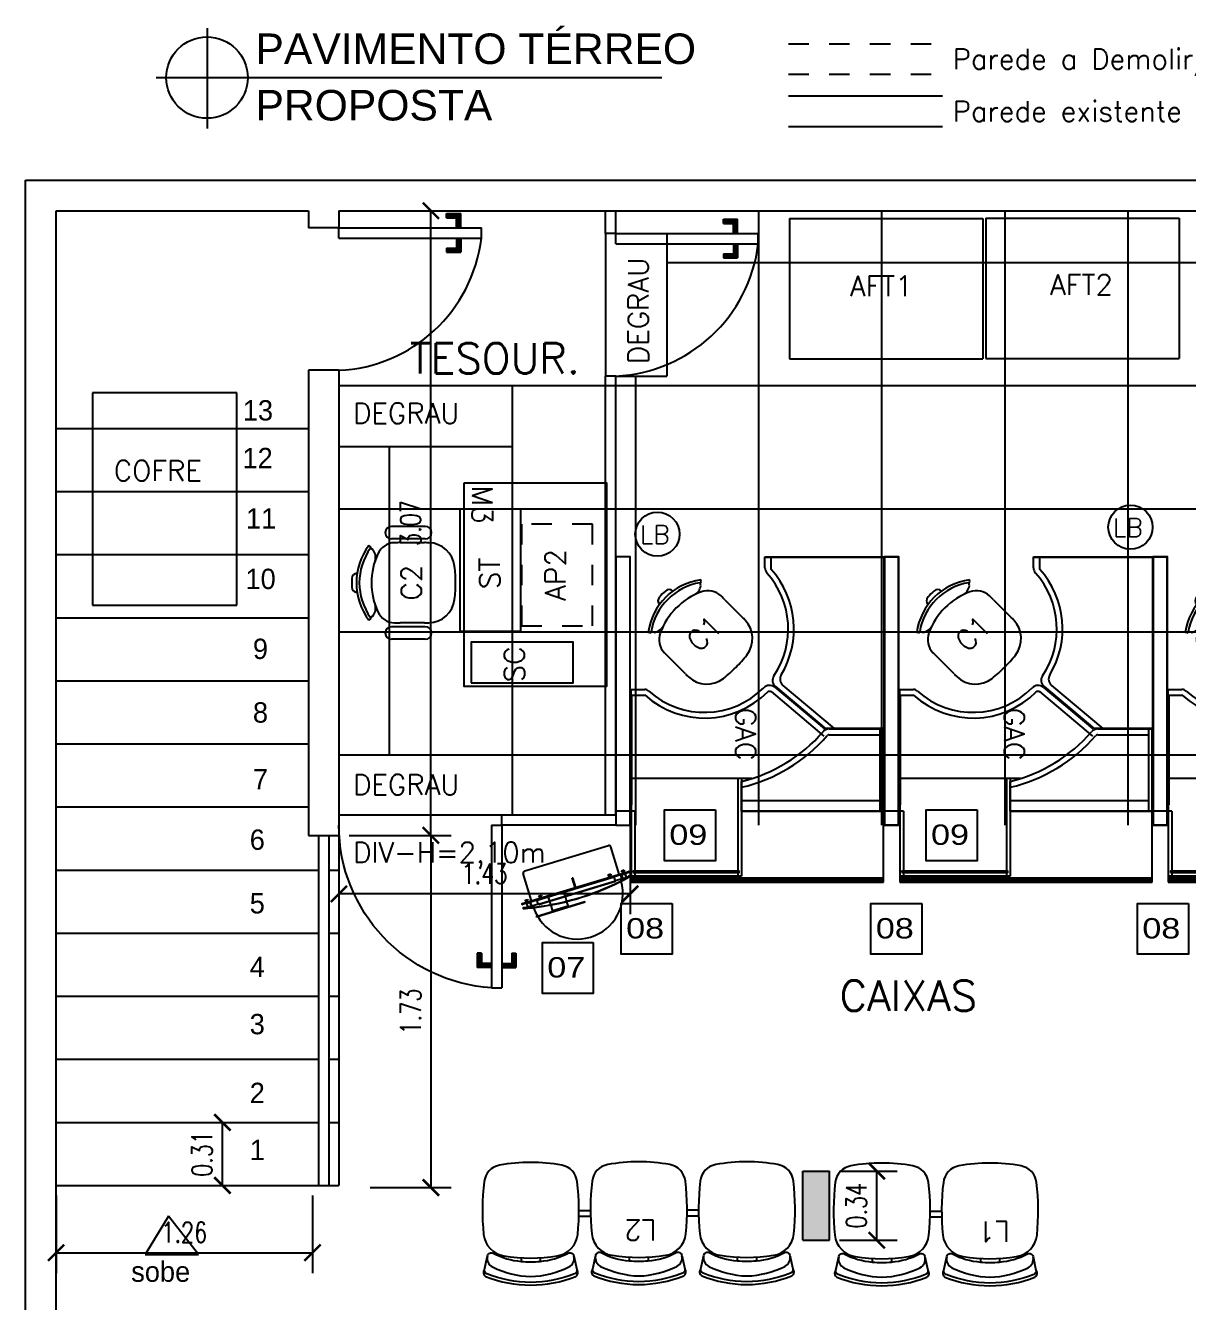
# Model space of a CAD drawing. Extents: x -36.1 to 57, y 1.4 to 46.9.
# Drawn here: x -12.51 to -6.8, y 9.11 to 15.39 of the extents above; entities that cross this region are included whole.
import ezdxf

# ---------------------------------------------------------------- set-up
doc = ezdxf.new("R2010")
doc.units = 0
doc.header["$LTSCALE"] = 0.02
doc.header["$PDMODE"] = 2
doc.linetypes.add('HIDDEN', pattern=[0.375, 0.25, -0.125])
doc.layers.get('0').update_dxf_attribs({"linetype": 'CONTINUOUS'})
doc.layers.get('DEFPOINTS').update_dxf_attribs({"linetype": 'CONTINUOUS'})
for name, color, linetype in [('ACESSORIOS', 6, 'CONTINUOUS'), ('BLOCOS', 1, 'CONTINUOUS'), ('CADEIRAS', 6, 'CONTINUOUS'), ('CODIGO', 6, 'CONTINUOUS'), ('COTAS', 6, 'CONTINUOUS'), ('DEMOLIR', 4, 'HIDDEN'), ('DIVISORIA', 5, 'CONTINUOUS'), ('ESQUADRIA', 1, 'CONTINUOUS'), ('ESQUADRIAS-F', 6, 'CONTINUOUS'), ('ESQUADRIAS-G', 1, 'CONTINUOUS'), ('MESA-SUP', 5, 'CONTINUOUS'), ('MESAS', 1, 'CONTINUOUS'), ('PAREDE-SOL', 251, 'CONTINUOUS'), ('PAREDES', 7, 'CONTINUOUS'), ('PISO', 6, 'CONTINUOUS'), ('PISOELEVADO', 6, 'CONTINUOUS'), ('SINAL', 1, 'CONTINUOUS'), ('TEXTO', 7, 'CONTINUOUS'), ('TEXTO-F', 6, 'CONTINUOUS')]:
    doc.layers.add(name, color=color, linetype=linetype)
doc.styles.add('COTAS', font='romans.shx', dxfattribs={"width": 0.75})
doc.styles.add('NUMERO', font='arial.ttf', dxfattribs={"width": 1.2, "height": 0.4})
doc.styles.add('PAVIM', font='swiss.ttf')
doc.styles.add('ROMANS', font='simplex.shx')
doc.dimstyles.new('COTAS', dxfattribs={"dimtxt": 0.1, "dimasz": 0.08, "dimexe": 0.1, "dimexo": 0.05, "dimgap": 0.05, "dimtad": 1, "dimzin": 0, "dimdsep": 46, "dimtxsty": 'COTAS', "dimblk1": 'ARCHTICK', "dimblk2": 'ARCHTICK', "dimsah": 1, "dimcen": 2.5, "dimclrt": 1, "dimadec": 0, "dimazin": 0, "dimtfac": 1, "dimtdec": 4, "dimtmove": 2, "dimatfit": 3, "dimldrblk": 'ARCHTICK', "dimfxl": 1, "dimtvp": 1, "dimtolj": 1, "dimtzin": 0, "dimarcsym": 0})

# ---------------------------------------------------------------- blocks, each defined once
blk = doc.blocks.new('_ARCHTICK')
at = {"color": 0, "linetype": 'ByBlock', "const_width": 0.15}
blk.add_lwpolyline([(-0.5, -0.5), (0.5, 0.5)], dxfattribs=at)
blk = doc.blocks.new('*D70')
at = {"color": 0, "linetype": 'ByBlock'}
for p, q in [((-10.9226, 30.4407), (-10.4208, 30.4407)), ((-10.5208, 30.4407), (-10.5208, 28.71)), ((-10.8183, 28.71), (-10.4208, 28.71))]:
    blk.add_line(p, q, dxfattribs=at)
at = {"layer": 'DEFPOINTS', "color": 0, "linetype": 'ByBlock'}
for p in [(-10.9726, 30.4407), (-10.8683, 28.71), (-10.5208, 28.71)]:
    blk.add_point(p, dxfattribs=at)
at = {"color": 0, "linetype": 'ByBlock', "xscale": 0.08, "yscale": 0.08, "zscale": 0.08}
for p, rotation in [((-10.5208, 30.4407), 90), ((-10.5208, 28.71), 270)]:
    blk.add_blockref('_ARCHTICK', p, dxfattribs=dict(at, rotation=rotation))
at = {"color": 1, "linetype": 'ByBlock', "insert": (-10.6208, 29.5753), "char_height": 0.1, "attachment_point": 5, "rotation": 90, "style": 'COTAS'}
blk.add_mtext('\\A1;1.73', dxfattribs=at)
blk = doc.blocks.new('*D69')
at = {"color": 0, "linetype": 'ByBlock'}
for p, q in [((-9.5419, 11.5569), (-9.5419, 11.0197)), ((-10.9726, 11.3573), (-10.9726, 11.0197)), ((-9.5419, 11.1197), (-10.9726, 11.1197))]:
    blk.add_line(p, q, dxfattribs=at)
at = {"layer": 'DEFPOINTS', "color": 0, "linetype": 'ByBlock'}
for p in [(-9.5419, 11.6069), (-10.9726, 11.4073), (-10.9726, 11.1197)]:
    blk.add_point(p, dxfattribs=at)
at = {"color": 0, "linetype": 'ByBlock', "xscale": 0.08, "yscale": 0.08, "zscale": 0.08, "rotation": 180}
blk.add_blockref('_ARCHTICK', (-10.9726, 11.1197), dxfattribs=at)
at = {"color": 0, "linetype": 'ByBlock', "xscale": 0.08, "yscale": 0.08, "zscale": 0.08}
blk.add_blockref('_ARCHTICK', (-9.5419, 11.1197), dxfattribs=at)
at = {"color": 1, "linetype": 'ByBlock', "insert": (-10.2573, 11.2197), "char_height": 0.1, "attachment_point": 5, "style": 'COTAS'}
blk.add_mtext('\\A1;1.43', dxfattribs=at)
blk = doc.blocks.new('*D72')
at = {"color": 0, "linetype": 'ByBlock'}
for p, q in [((-12.3626, 28.6703), (-12.3626, 28.2899)), ((-11.1026, 28.6703), (-11.1026, 28.2899)), ((-12.3626, 28.3899), (-11.1026, 28.3899))]:
    blk.add_line(p, q, dxfattribs=at)
at = {"layer": 'DEFPOINTS', "color": 0, "linetype": 'ByBlock'}
for p in [(-12.3626, 28.7203), (-11.1026, 28.7203), (-11.1026, 28.3899)]:
    blk.add_point(p, dxfattribs=at)
at = {"color": 0, "linetype": 'ByBlock', "xscale": 0.08, "yscale": 0.08, "zscale": 0.08, "rotation": 180}
blk.add_blockref('_ARCHTICK', (-12.3626, 28.3899), dxfattribs=at)
at = {"color": 0, "linetype": 'ByBlock', "xscale": 0.08, "yscale": 0.08, "zscale": 0.08}
blk.add_blockref('_ARCHTICK', (-11.1026, 28.3899), dxfattribs=at)
at = {"color": 1, "linetype": 'ByBlock', "insert": (-11.7326, 28.4899), "char_height": 0.1, "attachment_point": 5, "style": 'COTAS'}
blk.add_mtext('\\A1;1.26', dxfattribs=at)
blk = doc.blocks.new('*D71')
at = {"color": 0, "linetype": 'ByBlock'}
for p, q in [((-11.6589, 29.0303), (-11.4451, 29.0303)), ((-11.5451, 28.7203), (-11.5451, 29.0303)), ((-11.768, 28.7203), (-11.4451, 28.7203))]:
    blk.add_line(p, q, dxfattribs=at)
at = {"layer": 'DEFPOINTS', "color": 0, "linetype": 'ByBlock'}
for p in [(-11.7089, 29.0303), (-11.5451, 29.0303), (-11.818, 28.7203)]:
    blk.add_point(p, dxfattribs=at)
at = {"color": 0, "linetype": 'ByBlock', "xscale": 0.08, "yscale": 0.08, "zscale": 0.08}
for p, rotation in [((-11.5451, 29.0303), 90), ((-11.5451, 28.7203), 270)]:
    blk.add_blockref('_ARCHTICK', p, dxfattribs=dict(at, rotation=rotation))
at = {"color": 1, "linetype": 'ByBlock', "insert": (-11.6451, 28.8753), "char_height": 0.1, "attachment_point": 5, "rotation": 90, "style": 'COTAS'}
blk.add_mtext('\\A1;0.31', dxfattribs=at)
blk = doc.blocks.new('*D73')
at = {"color": 0, "linetype": 'ByBlock'}
for p, q in [((-8.5126, 28.7908), (-8.2296, 28.7908)), ((-8.3296, 28.4508), (-8.3296, 28.7908)), ((-8.5126, 28.4508), (-8.2296, 28.4508))]:
    blk.add_line(p, q, dxfattribs=at)
at = {"layer": 'DEFPOINTS', "color": 0, "linetype": 'ByBlock'}
for p in [(-8.5626, 28.7908), (-8.3296, 28.7908), (-8.5626, 28.4508)]:
    blk.add_point(p, dxfattribs=at)
at = {"color": 0, "linetype": 'ByBlock', "xscale": 0.08, "yscale": 0.08, "zscale": 0.08}
for p, rotation in [((-8.3296, 28.7908), 90), ((-8.3296, 28.4508), 270)]:
    blk.add_blockref('_ARCHTICK', p, dxfattribs=dict(at, rotation=rotation))
at = {"color": 1, "linetype": 'ByBlock', "insert": (-8.4296, 28.6208), "char_height": 0.1, "attachment_point": 5, "rotation": 90, "style": 'COTAS'}
blk.add_mtext('\\A1;0.34', dxfattribs=at)
blk = doc.blocks.new('A$C2DC308E3')
at = {"layer": 'CADEIRAS'}
for p, q in [((0.1848, 0.4548), (0.1848, 0.4727)), ((0.2788, 0.4548), (0.2788, 0.4727)), ((0.7159, 0.4548), (0.7159, 0.4727)), ((0.8099, 0.4548), (0.8099, 0.4727)), ((0.4682, 0.2529), (0.5265, 0.2529)), ((0.4682, 0.2529), (0.4779, 0.2529)), ((0.4692, 0.2247), (0.5256, 0.2247))]:
    blk.add_line(p, q, dxfattribs=at)
for points in [[(0.4584, 0.5138, 0.481357), (0.4531, 0.5465, 0.097119), (0.2318, 0.5891, 0.097119), (0.0105, 0.5465, 0.481357), (0.0052, 0.5138)], [(0.1848, 0.4727, 0.100785), (0.0473, 0.4327, -0.49505), (0.0202, 0.4453), (0.0055, 0.5121, -0.365963), (0.0168, 0.5335, -0.0944), (0.2318, 0.5761, -0.0944), (0.4468, 0.5335, -0.365963), (0.4581, 0.5121), (0.4434, 0.4453, -0.49505), (0.4163, 0.4327, 0.100785), (0.2788, 0.4727, 0.100785)], [(0.9895, 0.5138, 0.481357), (0.9842, 0.5465, 0.097119), (0.7629, 0.5891, 0.097119), (0.5417, 0.5465, 0.481357), (0.5363, 0.5138)], [(0.7159, 0.4727, 0.100785), (0.5784, 0.4327, -0.49505), (0.5513, 0.4453), (0.5366, 0.5121, -0.365963), (0.548, 0.5335, -0.0944), (0.7629, 0.5761, -0.0944), (0.9779, 0.5335, -0.365963), (0.9892, 0.5121), (0.9746, 0.4453, -0.49505), (0.9475, 0.4327, 0.100785), (0.8099, 0.4727, 0.100785)], [(0.444, 0.448, 0.344642), (0.419, 0.5003, 0.1068), (0.2318, 0.5474, 0.1068), (0.0446, 0.5003, 0.344642), (0.0196, 0.448)], [(0.9752, 0.448, 0.344642), (0.9501, 0.5003, 0.1068), (0.7629, 0.5474, 0.1068), (0.5758, 0.5003, 0.344642), (0.5507, 0.448)]]:
    blk.add_lwpolyline(points, format="xyb", dxfattribs=at)
for points in [[(0.1008, 0.4459, 0.340817), (0.0005, 0.3401, 0.05523), (0.0028, 0.0813, 0.328643), (0.0792, 0, 0.09095), (0.3844, 0, 0.328643), (0.4608, 0.0813, 0.05523), (0.4631, 0.3401, 0.340817), (0.3629, 0.4459, 0.077917)], [(0.6319, 0.4459, 0.340817), (0.5316, 0.3401, 0.05523), (0.5339, 0.0813, 0.328643), (0.6103, 0, 0.09095), (0.9156, 0, 0.328643), (0.9919, 0.0813, 0.05523), (0.9942, 0.3401, 0.340817), (0.894, 0.4459, 0.077917)]]:
    blk.add_lwpolyline(points, format="xyb", close=True, dxfattribs=at)
for centre in [(0.2318, -0.0397), (0.7629, -0.0397)]:
    blk.add_arc(centre, 0.5146, 84.75947, 95.24053, dxfattribs=at)
at = {"layer": 'CODIGO', "style": 'ROMANS'}
blk.add_text('L1', height=0.1, dxfattribs=at).set_placement((0.1328, 0.273))
blk = doc.blocks.new('*X16')
at = {"color": 0}
for p, q in [((1170.7261, 1261.4762), (1170.7313, 1261.4814)), ((1170.7261, 1261.4709), (1170.7321, 1261.4769)), ((1170.7261, 1261.4656), (1170.7321, 1261.4716)), ((1170.7261, 1261.4603), (1170.7321, 1261.4663)), ((1170.7261, 1261.455), (1170.7321, 1261.461)), ((1170.7261, 1261.4497), (1170.7321, 1261.4557)), ((1170.7261, 1261.4444), (1170.7321, 1261.4504)), ((1170.7261, 1261.4391), (1170.7321, 1261.4451)), ((1170.7261, 1261.4338), (1170.7321, 1261.4398)), ((1170.7261, 1261.4285), (1170.7321, 1261.4345)), ((1170.7261, 1261.4232), (1170.7321, 1261.4292)), ((1170.7261, 1261.4179), (1170.7321, 1261.4239)), ((1170.7261, 1261.4126), (1170.7321, 1261.4186)), ((1170.7261, 1261.4073), (1170.7321, 1261.4133)), ((1170.7261, 1261.402), (1170.7321, 1261.408)), ((1170.7261, 1261.3967), (1170.7321, 1261.4027)), ((1170.7261, 1261.3914), (1170.7321, 1261.3974)), ((1170.7261, 1261.3861), (1170.7321, 1261.3921)), ((1170.7261, 1261.3808), (1170.7321, 1261.3868)), ((1170.7261, 1261.3755), (1170.7321, 1261.3815)), ((1170.7261, 1261.3702), (1170.7321, 1261.3762)), ((1170.7261, 1261.3649), (1170.7321, 1261.3709)), ((1170.7261, 1261.3595), (1170.7321, 1261.3655)), ((1170.7261, 1261.3542), (1170.7321, 1261.3602)), ((1170.7261, 1261.3489), (1170.7321, 1261.3549)), ((1170.7261, 1261.3436), (1170.7321, 1261.3496)), ((1170.7261, 1261.3383), (1170.7321, 1261.3443)), ((1170.7261, 1261.333), (1170.7321, 1261.339)), ((1170.7261, 1261.3277), (1170.7321, 1261.3337)), ((1170.7261, 1261.3224), (1170.7321, 1261.3284)), ((1170.7261, 1261.3171), (1170.7321, 1261.3231)), ((1170.7261, 1261.3118), (1170.7321, 1261.3178)), ((1170.7261, 1261.3065), (1170.7321, 1261.3125)), ((1170.7261, 1261.3012), (1170.7321, 1261.3072)), ((1170.7261, 1261.2959), (1170.7321, 1261.3019)), ((1170.7261, 1261.2906), (1170.7321, 1261.2966)), ((1170.7261, 1261.2853), (1170.7321, 1261.2913)), ((1170.7261, 1261.28), (1170.7321, 1261.286)), ((1170.7261, 1261.2747), (1170.7321, 1261.2807)), ((1170.7261, 1261.2694), (1170.7321, 1261.2754)), ((1170.7261, 1261.2641), (1170.7321, 1261.2701)), ((1170.7261, 1261.2588), (1170.7321, 1261.2648)), ((1170.7261, 1261.2535), (1170.7321, 1261.2595)), ((1170.7261, 1261.2482), (1170.7321, 1261.2542)), ((1170.7261, 1261.2429), (1170.7321, 1261.2489)), ((1170.7261, 1261.2376), (1170.7321, 1261.2436)), ((1170.7261, 1261.2323), (1170.7321, 1261.2383)), ((1170.7261, 1261.227), (1170.7321, 1261.233)), ((1170.7261, 1261.2217), (1170.7321, 1261.2277)), ((1170.7261, 1261.2164), (1170.7321, 1261.2224)), ((1170.7261, 1261.2111), (1170.7321, 1261.2171)), ((1170.7261, 1261.2058), (1170.7321, 1261.2118)), ((1170.7261, 1261.2005), (1170.7321, 1261.2065)), ((1170.7261, 1261.1951), (1170.7321, 1261.2011)), ((1170.7261, 1261.1898), (1170.7321, 1261.1958)), ((1170.7261, 1261.1845), (1170.7321, 1261.1905)), ((1170.7261, 1261.1792), (1170.7321, 1261.1852)), ((1170.7261, 1261.1739), (1170.7321, 1261.1799)), ((1170.7261, 1261.1686), (1170.7321, 1261.1746)), ((1170.7261, 1261.1633), (1170.7321, 1261.1693)), ((1170.7261, 1261.158), (1170.7321, 1261.164)), ((1170.7261, 1261.1527), (1170.7321, 1261.1587)), ((1170.7261, 1261.1474), (1170.7321, 1261.1534)), ((1170.7261, 1261.1421), (1170.7321, 1261.1481)), ((1170.7261, 1261.1368), (1170.7321, 1261.1428)), ((1170.7261, 1261.1315), (1170.7321, 1261.1375)), ((1170.7261, 1261.1262), (1170.7321, 1261.1322)), ((1170.7261, 1261.1209), (1170.7321, 1261.1269)), ((1170.7261, 1261.1156), (1170.7321, 1261.1216)), ((1170.7261, 1261.1103), (1170.7321, 1261.1163)), ((1170.7261, 1261.105), (1170.7321, 1261.111)), ((1170.7261, 1261.0997), (1170.7321, 1261.1057)), ((1170.7261, 1261.0944), (1170.7321, 1261.1004)), ((1170.7261, 1261.0891), (1170.7321, 1261.0951)), ((1170.7261, 1261.0838), (1170.7321, 1261.0898)), ((1170.7261, 1261.0785), (1170.7321, 1261.0845)), ((1170.7261, 1261.0732), (1170.7321, 1261.0792)), ((1170.7261, 1261.0679), (1170.7321, 1261.0739)), ((1170.7261, 1261.0626), (1170.7321, 1261.0686)), ((1170.7261, 1261.0573), (1170.7321, 1261.0633)), ((1170.7261, 1261.052), (1170.7321, 1261.058)), ((1170.7261, 1261.0467), (1170.7321, 1261.0527)), ((1170.7261, 1261.0414), (1170.7321, 1261.0474)), ((1170.7261, 1261.036), (1170.7321, 1261.042)), ((1170.7261, 1261.0307), (1170.7321, 1261.0367)), ((1170.7261, 1261.0254), (1170.7321, 1261.0314)), ((1170.7261, 1261.0201), (1170.7321, 1261.0261)), ((1170.7261, 1261.0148), (1170.7321, 1261.0208)), ((1170.7261, 1261.0095), (1170.7321, 1261.0155)), ((1170.7261, 1261.0042), (1170.7321, 1261.0102)), ((1170.7261, 1260.9989), (1170.7321, 1261.0049)), ((1170.7261, 1260.9936), (1170.7321, 1260.9996)), ((1170.7261, 1260.9883), (1170.7321, 1260.9943)), ((1170.7261, 1260.983), (1170.7321, 1260.989)), ((1170.7261, 1260.9777), (1170.7321, 1260.9837)), ((1170.7281, 1260.9744), (1170.7321, 1260.9784))]:
    blk.add_line(p, q, dxfattribs=at)
blk = doc.blocks.new('C1')
at = {"layer": 'CADEIRAS'}
for p, q in [((-0.1571, -0.0915), (-0.1627, -0.084)), ((-0.141, -0.1051), (-0.1505, -0.0924)), ((0.1822, -0.1051), (0.1916, -0.0924)), ((0.1982, -0.0915), (0.2039, -0.084)), ((-0.1768, -0.3574), (-0.1768, -0.237)), ((0.218, -0.237), (0.218, -0.3574))]:
    blk.add_line(p, q, dxfattribs=at)
for centre, radius, start, end in [((0.0206, -0.3284), 0.329, 86.41668, 93.58332), ((0.0206, -0.3284), 0.3055, 53.1301, 126.8699), ((0.0206, -0.3284), 0.2914, 54.0396, 125.9604), ((0.0018, -0.0281), 0.0282, 93.58332, 176.62809), ((0.0394, -0.0281), 0.0282, 3.37191, 86.41668), ((-0.1533, -0.0887), 0.0047, 216.8699, 305.9604), ((-0.1047, -0.0545), 0.0623, 234.34051, 285.73963), ((0.0206, -0.435), 0.3384, 90, 114.93883), ((0.0206, -0.435), 0.3384, 65.06117, 90), ((0.1458, -0.0545), 0.0623, 254.26037, 305.65949), ((0.1944, -0.0887), 0.0047, 234.0396, 323.1301), ((-0.0825, -0.2134), 0.094, 114.93883, 178.30739), ((0.1236, -0.2134), 0.094, 1.69261, 65.06117), ((0.7162, -0.237), 0.893, 178.30739, 180), ((-0.675, -0.237), 0.893, 0, 1.69261), ((0.5282, -0.3574), 0.705, 180, 181.72928), ((-0.487, -0.3574), 0.705, 358.27072, 360), ((-0.045, -0.3747), 0.1316, 181.72928, 263.15503), ((0.0861, -0.3747), 0.1316, 276.84497, 358.27072), ((0.0206, 0.1713), 0.6815, 263.15503, 270), ((0.0206, 0.1713), 0.6815, 270, 276.84497)]:
    blk.add_arc(centre, radius, start, end, dxfattribs=at)
at = {"layer": 'CODIGO', "style": 'ROMANS'}
blk.add_text('C1', height=0.1, dxfattribs=at).set_placement((-0.0581, -0.3324))
blk = doc.blocks.new('GAC')
at = {"layer": 'CODIGO', "color": 2}
blk.add_line((1.2, 1.297), (1.2, 0.618), dxfattribs=at)
at = {"layer": 'MESA-SUP'}
for p, q in [((1.25, 1.39), (1.25, 1.32)), ((0, 1.32), (0.8467, 1.32)), ((0.0025, 1.3175), (0.8442, 1.3175)), ((0.0025, 1.3175), (0.8442, 1.3175)), ((1.25, 0.07), (1.25, 0))]:
    blk.add_line(p, q, dxfattribs=at)
blk.add_lwpolyline([(0, 1.32), (-0.0015, 1.32), (-0.0015, 1.39), (0, 1.39)], dxfattribs=at)
for points in [[(1.32, 1.32), (0, 1.32), (0, 1.39), (1.32, 1.39)], [(1.32, 0.07), (0, 0.07), (0, 0), (1.32, 0)]]:
    blk.add_lwpolyline(points, close=True, dxfattribs=at)
at = {"layer": 'MESAS'}
for p, q in [((0, 0.7325), (0, 1.32)), ((0.8467, 1.32), (0.8467, 1.0328)), ((0.0025, 0.7325), (0.0025, 1.3175)), ((0.8442, 1.3175), (0.8442, 1.0298)), ((0.8467, 1.315), (0.8467, 1.03)), ((0.8467, 1.0485), (0.8467, 1.315)), ((1.6, 1.315), (0.8467, 1.315)), ((0.8467, 1.315), (1.25, 1.315)), ((0.8467, 1.297), (1.25, 1.297)), ((0.8747, 1.0485), (0.8747, 1.297)), ((0.9, 1.315), (1.25, 1.315)), ((1.25, 1.302), (1.25, 1.315)), ((1.25, 1.315), (1.25, 0.618)), ((1.25, 0.618), (1.25, 1.302)), ((1.58, 1.315), (1.58, 0.075)), ((1.5852, 1.315), (1.5852, 0.075)), ((1.59, 1.315), (1.59, 0.075)), ((1.5941, 1.315), (1.5941, 0.075)), ((1.5973, 1.315), (1.5973, 0.075)), ((1.5993, 1.315), (1.5993, 0.075)), ((1.6, 0.075), (1.6, 1.315)), ((0.6326, 0.8212), (0.8442, 1.0734)), ((0.6383, 0.7844), (0.8467, 1.0328)), ((0.6417, 0.7807), (0.8467, 1.025)), ((0.0622, 0.7636), (0.0025, 0.7636)), ((0.0542, 0.7325), (0, 0.7325)), ((1.09, 0.6692), (1.09, 0.075)), ((1.09, 0.618), (1.09, 0.6)), ((1.09, 0.618), (1.09, 0.6)), ((1.09, 0.618), (1.57, 0.618)), ((1.09, 0.6), (1.546, 0.6)), ((1.25, 0.618), (1.1043, 0.618)), ((1.552, 0.6), (1.57, 0.6)), ((1.57, 0.618), (1.57, 0.6)), ((1.57, 0.6), (1.57, 0.075)), ((0.6527, 0.075), (0.6527, 0.1423)), ((1.2227, 0.075), (0.6527, 0.075)), ((0.6807, 0.0775), (1.2202, 0.0775)), ((1.09, 0.075), (1.6, 0.075)), ((1.25, 0.093), (1.25, 0.075)), ((1.25, 0.093), (1.546, 0.093)), ((1.25, 0.075), (1.57, 0.075)), ((1.552, 0.093), (1.57, 0.093))]:
    blk.add_line(p, q, dxfattribs=at)
blk.add_lwpolyline([(0.6807, 0.0775), (0.6807, 0.1423, -0.184744), (0.6812, 0.1437, 0.399041), (0.6639, 0.7465, -0.389622), (0.6632, 0.7627), (0.8812, 1.0225)], format="xyb", dxfattribs=at)
blk.add_lwpolyline([(1.552, 0.086), (1.552, 0.607), (1.546, 0.607), (1.546, 0.086)], close=True, dxfattribs=at)
for centre, radius, start, end in [((0.8867, 1.0485), 0.04, 180, 229.04057), ((0.355, 0.436), 0.7711, 13.65202, 49.04057), ((0.8867, 1.0485), 0.012, 180, 229.04057), ((0.355, 0.436), 0.7991, 13.1649, 49.04057), ((0.355, 0.436), 0.4394, 58.9935, 131.79281), ((0.355, 0.436), 0.4114, 55.96883, 131.79281), ((0.6019, 0.8469), 0.04, 238.9935, 320), ((0.6076, 0.8101), 0.04, 235.96883, 320), ((0.6724, 0.755), 0.04, 140, 225.14798), ((0.0542, 0.7725), 0.04, 270, 311.79281), ((0.355, 0.436), 0.41, 318.13186, 45.14798), ((0.6827, 0.1423), 0.03, 138.13186, 180)]:
    blk.add_arc(centre, radius, start, end, dxfattribs=at)
at = {"rotation": 135}
blk.add_blockref('C1', (0.198, 0.2143), dxfattribs=at)
at = {"layer": 'MESAS'}
blk.add_blockref('*X16', (-1169.1801, -1260.8814), dxfattribs=at)
at = {"layer": 'CODIGO', "style": 'ROMANS'}
blk.add_text('GAC', height=0.1, dxfattribs=at).set_placement((0.7435, 0.5887))
blk = doc.blocks.new('*D68')
at = {"color": 0, "linetype": 'ByBlock'}
for p, q in [((-10.9226, 33.5103), (-10.4208, 33.5103)), ((-10.5208, 30.4407), (-10.5208, 33.5103)), ((-10.9226, 30.4407), (-10.4208, 30.4407))]:
    blk.add_line(p, q, dxfattribs=at)
at = {"layer": 'DEFPOINTS', "color": 0, "linetype": 'ByBlock'}
for p in [(-10.9726, 33.5103), (-10.5208, 33.5103), (-10.9726, 30.4407)]:
    blk.add_point(p, dxfattribs=at)
at = {"color": 0, "linetype": 'ByBlock', "xscale": 0.08, "yscale": 0.08, "zscale": 0.08}
for p, rotation in [((-10.5208, 33.5103), 90), ((-10.5208, 30.4407), 270)]:
    blk.add_blockref('_ARCHTICK', p, dxfattribs=dict(at, rotation=rotation))
at = {"color": 1, "linetype": 'ByBlock', "insert": (-10.6208, 31.9755), "char_height": 0.1, "attachment_point": 5, "rotation": 90, "style": 'COTAS'}
blk.add_mtext('\\A1;3.07', dxfattribs=at)
blk = doc.blocks.new('LB')
at = {"layer": 'ACESSORIOS'}
blk.add_circle((0, 0), 0.1086, dxfattribs=at)
at = {"layer": 'CODIGO', "style": 'ROMANS'}
blk.add_text('LB', height=0.09, dxfattribs=at).set_placement((-0.0855, -0.047))
blk = doc.blocks.new('AFT1')
at = {"layer": 'MESAS'}
for p, q in [((0, 0), (0.95, 0)), ((0, 0), (0, -0.69)), ((0.95, 0), (0.95, -0.69)), ((0, -0.69), (0.95, -0.69))]:
    blk.add_line(p, q, dxfattribs=at)
at = {"layer": 'CODIGO', "style": 'ROMANS'}
blk.add_text('AFT1', height=0.1, dxfattribs=at).set_placement((0.2969, -0.3813))
blk = doc.blocks.new('AFT2')
at = {"layer": 'MESAS'}
for p, q in [((0, 0), (0.95, 0)), ((0, 0), (0, -0.69)), ((0.95, 0), (0.95, -0.69)), ((0, -0.69), (0.95, -0.69))]:
    blk.add_line(p, q, dxfattribs=at)
at = {"layer": 'CODIGO', "style": 'ROMANS'}
blk.add_text('AFT2', height=0.1, dxfattribs=at).set_placement((0.3152, -0.3775))
blk = doc.blocks.new('A$C33302E0F')
at = {"layer": 'CADEIRAS'}
for p, q in [((0.1848, 0.4548), (0.1848, 0.4727)), ((0.2788, 0.4548), (0.2788, 0.4727)), ((0.7159, 0.4548), (0.7159, 0.4727)), ((0.8099, 0.4548), (0.8099, 0.4727)), ((1.247, 0.4578), (1.247, 0.4757)), ((1.341, 0.4578), (1.341, 0.4757)), ((0.4682, 0.2529), (0.5265, 0.2529)), ((0.4682, 0.2529), (0.4779, 0.2529)), ((0.9994, 0.2559), (1.0576, 0.2559)), ((0.4692, 0.2247), (0.5256, 0.2247)), ((1.0003, 0.2277), (1.0567, 0.2277))]:
    blk.add_line(p, q, dxfattribs=at)
for points in [[(0.4584, 0.5138, 0.481357), (0.4531, 0.5465, 0.097119), (0.2318, 0.5891, 0.097119), (0.0105, 0.5465, 0.481357), (0.0052, 0.5138)], [(0.1848, 0.4727, 0.100785), (0.0473, 0.4327, -0.49505), (0.0202, 0.4453), (0.0055, 0.5121, -0.365963), (0.0168, 0.5335, -0.0944), (0.2318, 0.5761, -0.0944), (0.4468, 0.5335, -0.365963), (0.4581, 0.5121), (0.4434, 0.4453, -0.49505), (0.4163, 0.4327, 0.100785), (0.2788, 0.4727, 0.100785)], [(0.9895, 0.5138, 0.481357), (0.9842, 0.5465, 0.097119), (0.7629, 0.5891, 0.097119), (0.5417, 0.5465, 0.481357), (0.5363, 0.5138)], [(0.7159, 0.4727, 0.100785), (0.5784, 0.4327, -0.49505), (0.5513, 0.4453), (0.5366, 0.5121, -0.365963), (0.548, 0.5335, -0.0944), (0.7629, 0.5761, -0.0944), (0.9779, 0.5335, -0.365963), (0.9892, 0.5121), (0.9746, 0.4453, -0.49505), (0.9475, 0.4327, 0.100785), (0.8099, 0.4727, 0.100785)], [(1.5206, 0.5168, 0.481357), (1.5153, 0.5495, 0.097119), (1.294, 0.5921, 0.097119), (1.0728, 0.5495, 0.481357), (1.0675, 0.5168)], [(1.247, 0.4757, 0.100785), (1.1095, 0.4357, -0.49505), (1.0824, 0.4483), (1.0677, 0.5151, -0.365963), (1.0791, 0.5365, -0.0944), (1.294, 0.5791, -0.0944), (1.509, 0.5365, -0.365963), (1.5203, 0.5151), (1.5057, 0.4483, -0.49505), (1.4786, 0.4357, 0.100785), (1.341, 0.4757, 0.100785)], [(0.444, 0.448, 0.344642), (0.419, 0.5003, 0.1068), (0.2318, 0.5474, 0.1068), (0.0446, 0.5003, 0.344642), (0.0196, 0.448)], [(0.9752, 0.448, 0.344642), (0.9501, 0.5003, 0.1068), (0.7629, 0.5474, 0.1068), (0.5758, 0.5003, 0.344642), (0.5507, 0.448)], [(1.5063, 0.451, 0.344642), (1.4812, 0.5032, 0.1068), (1.294, 0.5504, 0.1068), (1.1069, 0.5032, 0.344642), (1.0818, 0.451)]]:
    blk.add_lwpolyline(points, format="xyb", dxfattribs=at)
for points in [[(0.1008, 0.4459, 0.340817), (0.0005, 0.3401, 0.05523), (0.0028, 0.0813, 0.328643), (0.0792, 0, 0.09095), (0.3844, 0, 0.328643), (0.4608, 0.0813, 0.05523), (0.4631, 0.3401, 0.340817), (0.3628, 0.4459, 0.077917)], [(0.6319, 0.4459, 0.340817), (0.5316, 0.3401, 0.05523), (0.5339, 0.0813, 0.328643), (0.6103, 0, 0.09095), (0.9156, 0, 0.328643), (0.9919, 0.0813, 0.05523), (0.9942, 0.3401, 0.340817), (0.894, 0.4459, 0.077917)], [(1.163, 0.4489, 0.340817), (1.0627, 0.343, 0.05523), (1.065, 0.0843, 0.328643), (1.1414, 0.003, 0.09095), (1.4467, 0.003, 0.328643), (1.523, 0.0843, 0.05523), (1.5254, 0.343, 0.340817), (1.4251, 0.4489, 0.077917)]]:
    blk.add_lwpolyline(points, format="xyb", close=True, dxfattribs=at)
for centre in [(0.2318, -0.0397), (0.7629, -0.0397), (1.294, -0.0367)]:
    blk.add_arc(centre, 0.5146, 84.75947, 95.24053, dxfattribs=at)
at = {"layer": 'CODIGO', "style": 'ROMANS'}
blk.add_text('L2', height=0.1, dxfattribs=at).set_placement((0.6757, 0.2737))
blk = doc.blocks.new('A$C1F7A7F6D')
at = {"layer": 'SINAL'}
for p, q in [((0.0507, 0.2549), (0.0507, 0.3949)), ((0.0607, 0.4049), (0.4907, 0.4049)), ((0.5007, 0.2549), (0.5007, 0.3949)), ((0.0032, 0.2549), (0.5484, 0.2549)), ((0.0032, 0.2519), (0.0032, 0.2534)), ((0.0032, 0.2534), (0.5482, 0.2534)), ((0.0411, 0.2519), (0.0032, 0.2519)), ((0.0207, 0.2669), (0.0357, 0.2669)), ((0.0207, 0.2669), (0.0207, 0.2629)), ((0.0207, 0.2629), (0.0357, 0.2629)), ((0.0207, 0.2589), (0.0207, 0.2549)), ((0.0207, 0.2589), (0.0357, 0.2589)), ((0.0207, 0.2549), (0.0357, 0.2549)), ((0.0232, 0.2504), (0.0232, 0.2519)), ((0.0257, 0.251), (0.025, 0.2519)), ((0.0257, 0.2629), (0.0257, 0.2589)), ((0.0257, 0.2519), (0.0257, 0.2504)), ((0.0307, 0.2629), (0.0307, 0.2589)), ((0.0307, 0.2519), (0.0307, 0.2504)), ((0.0307, 0.251), (0.0315, 0.2519)), ((0.0357, 0.2669), (0.0357, 0.2629)), ((0.0357, 0.2589), (0.0357, 0.2549)), ((0.0507, 0.2493), (0.0507, 0.2534)), ((0.0777, 0.2263), (0.0777, 0.2523)), ((0.0957, 0.2523), (0.0777, 0.2523)), ((0.0907, 0.2669), (0.1057, 0.2669)), ((0.0907, 0.2669), (0.0907, 0.2629)), ((0.0907, 0.2629), (0.1057, 0.2629)), ((0.0907, 0.2589), (0.0907, 0.2549)), ((0.0907, 0.2589), (0.1057, 0.2589)), ((0.0907, 0.2549), (0.1057, 0.2549)), ((0.0957, 0.2525), (0.0949, 0.2534)), ((0.0957, 0.2629), (0.0957, 0.2589)), ((0.0957, 0.2534), (0.0957, 0.2504)), ((0.1007, 0.2629), (0.1007, 0.2589)), ((0.1007, 0.2534), (0.1007, 0.2504)), ((0.1007, 0.2525), (0.1015, 0.2534)), ((0.4506, 0.2523), (0.1007, 0.2523)), ((0.1057, 0.2669), (0.1057, 0.2629)), ((0.1057, 0.2589), (0.1057, 0.2549)), ((0.2742, 0.3049), (0.2772, 0.3049)), ((0.2742, 0.2549), (0.2742, 0.3049)), ((0.2772, 0.2549), (0.2772, 0.3049)), ((0.4456, 0.2669), (0.4456, 0.2629)), ((0.4606, 0.2669), (0.4456, 0.2669)), ((0.4606, 0.2629), (0.4456, 0.2629)), ((0.4456, 0.2589), (0.4456, 0.2549)), ((0.4606, 0.2589), (0.4456, 0.2589)), ((0.4606, 0.2549), (0.4456, 0.2549)), ((0.4506, 0.2525), (0.4499, 0.2534)), ((0.4506, 0.2629), (0.4506, 0.2589)), ((0.4506, 0.2534), (0.4506, 0.2504)), ((0.4556, 0.2629), (0.4556, 0.2589)), ((0.4556, 0.2525), (0.4564, 0.2534)), ((0.4556, 0.2534), (0.4556, 0.2504)), ((0.4737, 0.2523), (0.4556, 0.2523)), ((0.4606, 0.2669), (0.4606, 0.2629)), ((0.4606, 0.2589), (0.4606, 0.2549)), ((0.4737, 0.2263), (0.4737, 0.2523)), ((0.5007, 0.2493), (0.5007, 0.2534)), ((0.5102, 0.2519), (0.5482, 0.2519)), ((0.5306, 0.2669), (0.5156, 0.2669)), ((0.5156, 0.2669), (0.5156, 0.2629)), ((0.5306, 0.2629), (0.5156, 0.2629)), ((0.5156, 0.2589), (0.5156, 0.2549)), ((0.5306, 0.2589), (0.5156, 0.2589)), ((0.5306, 0.2549), (0.5156, 0.2549)), ((0.5206, 0.251), (0.5198, 0.2519)), ((0.5206, 0.2629), (0.5206, 0.2589)), ((0.5206, 0.2519), (0.5206, 0.2504)), ((0.5256, 0.2629), (0.5256, 0.2589)), ((0.5256, 0.251), (0.5264, 0.2519)), ((0.5256, 0.2519), (0.5256, 0.2504)), ((0.5282, 0.2504), (0.5282, 0.2519)), ((0.5306, 0.2669), (0.5306, 0.2629)), ((0.5306, 0.2589), (0.5306, 0.2549)), ((0.5482, 0.2519), (0.5482, 0.2534)), ((0.002, 0.2329), (0.0017, 0.2315)), ((0.0232, 0.2504), (0.0029, 0.2504)), ((0.0219, 0.2302), (0.0216, 0.2288)), ((0.0223, 0.2483), (0.0223, 0.2303)), ((0.0413, 0.2493), (0.0233, 0.2493)), ((0.0413, 0.2483), (0.0233, 0.2483)), ((0.0233, 0.2483), (0.0233, 0.2303)), ((0.0413, 0.2303), (0.0233, 0.2303)), ((0.0413, 0.2293), (0.0233, 0.2293)), ((0.0257, 0.2504), (0.0307, 0.2504)), ((0.0426, 0.2493), (0.0413, 0.2493)), ((0.0413, 0.2483), (0.0413, 0.2303)), ((0.0426, 0.2293), (0.0413, 0.2293)), ((0.0423, 0.2483), (0.0423, 0.2303)), ((0.0441, 0.2504), (0.0426, 0.2504)), ((0.0426, 0.2247), (0.0426, 0.2504)), ((0.0426, 0.2293), (0.0426, 0.2504)), ((0.0441, 0.2293), (0.0426, 0.2293)), ((0.0441, 0.2244), (0.0441, 0.2504)), ((0.0777, 0.2493), (0.0441, 0.2493)), ((0.0777, 0.2293), (0.0441, 0.2293)), ((0.0507, 0.225), (0.0507, 0.2293)), ((0.0777, 0.2493), (0.4737, 0.2493)), ((0.0777, 0.2293), (0.4737, 0.2293)), ((0.4737, 0.2263), (0.0777, 0.2263)), ((0.0957, 0.2504), (0.1007, 0.2504)), ((0.1357, 0.1992), (0.1357, 0.2263)), ((0.1357, 0.1749), (0.1357, 0.1992)), ((0.2157, 0.1992), (0.2157, 0.2263)), ((0.2157, 0.1749), (0.2157, 0.1992)), ((0.4556, 0.2504), (0.4506, 0.2504)), ((0.5072, 0.2493), (0.4737, 0.2493)), ((0.5072, 0.2293), (0.4737, 0.2293)), ((0.5007, 0.225), (0.5007, 0.2293)), ((0.5072, 0.2504), (0.5087, 0.2504)), ((0.5072, 0.2244), (0.5072, 0.2504)), ((0.5087, 0.2247), (0.5087, 0.2504)), ((0.5087, 0.2293), (0.5087, 0.2504)), ((0.5101, 0.2493), (0.5087, 0.2493)), ((0.5101, 0.2293), (0.5087, 0.2293)), ((0.5091, 0.2483), (0.5091, 0.2303)), ((0.5101, 0.2493), (0.5281, 0.2493)), ((0.5101, 0.2483), (0.5281, 0.2483)), ((0.5101, 0.2483), (0.5101, 0.2303)), ((0.5101, 0.2303), (0.5281, 0.2303)), ((0.5101, 0.2293), (0.5281, 0.2293)), ((0.5256, 0.2504), (0.5206, 0.2504)), ((0.5281, 0.2483), (0.5281, 0.2303)), ((0.5282, 0.2504), (0.5484, 0.2504)), ((0.5291, 0.2483), (0.5291, 0.2303)), ((0.5294, 0.2302), (0.5298, 0.2288)), ((0.5493, 0.2329), (0.5496, 0.2315)), ((0.0507, 0.1749), (0.3007, 0.1749)), ((0.0507, 0.1734), (0.0507, 0.1749)), ((0.0507, 0.1734), (0.3007, 0.1734)), ((0.2157, 0.1769), (0.1357, 0.1769)), ((0.3007, 0.1734), (0.3007, 0.1749))]:
    blk.add_line(p, q, dxfattribs=at)
at = {"layer": 'SINAL', "linetype": 'Continuous'}
for p, q in [((0.1357, 0.2263), (0.1357, 0.2493)), ((0.2157, 0.2263), (0.2157, 0.2493))]:
    blk.add_line(p, q, dxfattribs=at)
at = {"layer": 'SINAL'}
for centre, radius, start, end in [((0.0607, 0.3949), 0.01, 90, 180), ((0.4907, 0.3949), 0.01, 360, 90), ((0.0029, 0.2527), 0.00225, 90, 270), ((0.0411, 0.2504), 0.003, 0, 90), ((0.0411, 0.2504), 0.0015, 0, 90), ((0.5102, 0.2504), 0.003, 90, 180), ((0.5102, 0.2504), 0.0015, 90, 180), ((0.5484, 0.2527), 0.00225, 270, 90), ((0.0022, 0.2321), 0.00228, 87.22519, 247.84309), ((0.2753, 1.4722), 1.2722, 257.5301, 261.56597), ((0.2753, 1.4722), 1.2707, 257.5301, 261.55595), ((0.2761, 1.4722), 1.2692, 257.53008, 259.39915), ((0.2761, 1.4722), 1.2677, 257.53008, 258.434), ((0.0233, 0.2483), 0.001, 90, 180), ((0.0233, 0.2303), 0.001, 180, 270), ((0.0413, 0.2483), 0.001, 0, 90), ((0.0413, 0.2303), 0.001, 270, 360), ((0.0426, 0.2244), 0.0015, 259.46803, 0), ((0.2757, 0.225), 0.225, 180, 180.89106), ((0.2757, 0.225), 0.225, 181.28053, 358.75674), ((0.2753, 1.4722), 1.2707, 261.55595, 282.4699), ((0.2753, 1.4722), 1.2722, 261.56597, 282.4699), ((0.2757, 0.225), 0.225, 359.1462, 360), ((0.5087, 0.2244), 0.0015, 180, 245.32932), ((0.2753, 1.4722), 1.2692, 280.60085, 282.46992), ((0.5101, 0.2483), 0.001, 90, 180), ((0.5101, 0.2303), 0.001, 180, 270), ((0.5281, 0.2483), 0.001, 0, 90), ((0.5281, 0.2303), 0.001, 270, 0), ((0.2753, 1.4722), 1.2677, 281.566, 282.46992), ((0.5491, 0.2321), 0.00228, 292.15691, 92.77481)]:
    blk.add_arc(centre, radius, start, end, dxfattribs=at)
blk = doc.blocks.new('A$C05567B69')
at = {"layer": 'ESQUADRIAS-F'}
blk.add_arc((0.8, 0), 0.8, 93.58332, 180, dxfattribs=at)
at = {"layer": 'ESQUADRIAS-G'}
for p, q in [((0.75, 0), (0.75, 0.7984)), ((0.75, 0.7984), (0.8, 0.7984)), ((0.8, 0), (0.8, 0.7984)), ((0.68, 0.6284), (0.68, 0.6984)), ((0.75, 0.6984), (0.68, 0.6984)), ((0.8, 0.6984), (0.87, 0.6984)), ((0.87, 0.6284), (0.87, 0.6984)), ((0.7, 0.6284), (0.68, 0.6284)), ((0.7, 0.6284), (0.7, 0.6784)), ((0.75, 0.6784), (0.7, 0.6784)), ((0.8, 0.6784), (0.85, 0.6784)), ((0.85, 0.6284), (0.85, 0.6784)), ((0.85, 0.6284), (0.87, 0.6284)), ((0.75, 0), (0.8, 0))]:
    blk.add_line(p, q, dxfattribs=at)
for points in [[(0.68, 0.6984), (0.75, 0.6984), (0.7, 0.6784), (0.75, 0.6784)], [(0.68, 0.6284), (0.68, 0.6984), (0.7, 0.6284), (0.7, 0.6784)], [(0.8, 0.6984), (0.87, 0.6984), (0.8, 0.6784), (0.85, 0.6784)], [(0.85, 0.6284), (0.85, 0.6784), (0.87, 0.6284), (0.87, 0.6984)]]:
    blk.add_solid(points, dxfattribs=at)
blk = doc.blocks.new('A$C7B783AE8')
at = {"layer": 'ESQUADRIAS-F'}
blk.add_arc((-0.0332, 0.7376), 0.7384, 272.57372, 353.18409, dxfattribs=at)
at = {"layer": 'ESQUADRIAS-G'}
for p, q in [((0.5284, 0.75), (0.5284, 0.77)), ((0.5284, 0.77), (0.5984, 0.77)), ((0.5984, 0.7), (0.5984, 0.77)), ((0, 0.7), (0.7, 0.7)), ((0, 0.65), (0, 0.7)), ((0.5284, 0.75), (0.5784, 0.75)), ((0.5784, 0.7), (0.5784, 0.75)), ((0.7, 0.65), (0.7, 0.7)), ((0, 0.65), (0.7, 0.65)), ((0.5784, 0.65), (0.5784, 0.6)), ((0.5984, 0.65), (0.5984, 0.58)), ((0.5284, 0.6), (0.5784, 0.6)), ((0.5284, 0.6), (0.5284, 0.58)), ((0.5284, 0.58), (0.5984, 0.58))]:
    blk.add_line(p, q, dxfattribs=at)
for points in [[(0.5284, 0.75), (0.5784, 0.75), (0.5284, 0.77), (0.5984, 0.77)], [(0.5984, 0.7), (0.5984, 0.77), (0.5784, 0.7), (0.5784, 0.75)], [(0.5984, 0.58), (0.5984, 0.65), (0.5784, 0.6), (0.5784, 0.65)], [(0.5284, 0.58), (0.5984, 0.58), (0.5284, 0.6), (0.5784, 0.6)]]:
    blk.add_solid(points, dxfattribs=at)
blk = doc.blocks.new('ST')
at = {"layer": 'ACESSORIOS'}
blk.add_lwpolyline([(0, 0), (0, -0.3), (0.6, -0.3), (0.6, 0)], close=True, dxfattribs=at)
at = {"layer": 'CODIGO', "style": 'ROMANS'}
blk.add_text('ST', height=0.1, dxfattribs=at).set_placement((0.2067, -0.1973))
blk = doc.blocks.new('AP2')
at = {"layer": 'ACESSORIOS', "linetype": 'HIDDEN'}
blk.add_lwpolyline([(0, 0), (0, -0.35), (0.5, -0.35), (0.5, 0)], close=True, dxfattribs=at)
at = {"layer": 'CODIGO', "style": 'ROMANS'}
blk.add_text('AP2', height=0.1, dxfattribs=at).set_placement((0.1246, -0.2173))
blk = doc.blocks.new('C2')
at = {"layer": 'CADEIRAS'}
for p, q in [((-0.1982, -0.0915), (-0.2039, -0.084)), ((-0.1822, -0.1051), (-0.1916, -0.0924)), ((0.141, -0.1051), (0.1505, -0.0924)), ((0.1571, -0.0915), (0.1627, -0.084)), ((-0.2978, -0.3612), (-0.2978, -0.1947)), ((-0.2367, -0.3612), (-0.2367, -0.1947)), ((-0.218, -0.3574), (-0.218, -0.237)), ((0.1768, -0.237), (0.1768, -0.3574)), ((0.1956, -0.3612), (0.1956, -0.1947)), ((0.2567, -0.3612), (0.2567, -0.1947))]:
    blk.add_line(p, q, dxfattribs=at)
for centre, radius, start, end in [((-0.0206, -0.3284), 0.329, 86.41668, 93.58332), ((-0.0206, -0.3284), 0.3055, 53.1301, 126.8699), ((-0.0206, -0.3284), 0.2914, 54.0396, 125.9604), ((-0.0394, -0.0281), 0.0282, 93.58332, 176.62809), ((-0.0018, -0.0281), 0.0282, 3.37191, 86.41668), ((-0.1944, -0.0887), 0.0047, 216.8699, 305.9604), ((-0.1458, -0.0545), 0.0623, 234.34051, 285.73963), ((-0.0206, -0.435), 0.3384, 90, 114.93883), ((-0.0206, -0.435), 0.3384, 65.06117, 90), ((0.1047, -0.0545), 0.0623, 254.26037, 305.65949), ((0.1533, -0.0887), 0.0047, 234.0396, 323.1301), ((-0.2672, -0.1947), 0.0306, 0, 180), ((-0.1236, -0.2134), 0.094, 114.93883, 178.30739), ((0.0825, -0.2134), 0.094, 1.69261, 65.06117), ((0.2261, -0.1947), 0.0306, 0, 180), ((0.675, -0.237), 0.893, 178.30739, 180), ((-0.7162, -0.237), 0.893, 0, 1.69261), ((-0.2672, -0.3612), 0.0306, 180, 0), ((0.487, -0.3574), 0.705, 180, 181.72928), ((-0.5282, -0.3574), 0.705, 358.27072, 360), ((0.2261, -0.3612), 0.0306, 180, 0), ((-0.0861, -0.3747), 0.1316, 181.72928, 263.15503), ((0.045, -0.3747), 0.1316, 276.84497, 358.27072), ((-0.0206, 0.1713), 0.6815, 263.15503, 270), ((-0.0206, 0.1713), 0.6815, 270, 276.84497)]:
    blk.add_arc(centre, radius, start, end, dxfattribs=at)
at = {"layer": 'CODIGO', "style": 'ROMANS'}
blk.add_text('C2', height=0.1, dxfattribs=at).set_placement((-0.1076, -0.3426))
blk = doc.blocks.new('M3')
at = {"layer": 'MESAS'}
blk.add_lwpolyline([(0, 0), (0, 0.7), (1, 0.7), (1, 0)], close=True, dxfattribs=at)
at = {"layer": 'CODIGO', "style": 'ROMANS'}
blk.add_text('M3', height=0.1, dxfattribs=at).set_placement((0.0126, 0.0393))
blk = doc.blocks.new('SC')
at = {"layer": 'ACESSORIOS'}
blk.add_lwpolyline([(0, 0), (0, -0.5), (0.2, -0.5), (0.2, 0)], close=True, dxfattribs=at)
at = {"layer": 'CODIGO', "style": 'ROMANS'}
blk.add_text('SC', height=0.1, dxfattribs=at).set_placement((0.0035, -0.2615))

msp = doc.modelspace()

# ---------------------------------------------------------------- hatches: boundary and pattern name
at = {"layer": 'PAREDE-SOL'}
msp.add_hatch(color=256, dxfattribs=at).paths.add_polyline_path([(-8.5626, 9.7574), (-8.6926, 9.7574), (-8.6926, 9.4174), (-8.5626, 9.4174)])

# ---------------------------------------------------------------- linework, layer by layer
at = {"layer": 'CODIGO'}
for p, q in [((-11.8107, 9.5354), (-11.9254, 9.3471)), ((-11.6633, 9.3471), (-11.8107, 9.5354)), ((-11.9254, 9.3471), (-11.6633, 9.3471))]:
    msp.add_line(p, q, dxfattribs=at)
at = {"layer": 'DEMOLIR'}
for p, q in [((-8.7628, 15.2977), (-8.0063, 15.2977)), ((-8.7628, 15.1477), (-8.0063, 15.1477))]:
    msp.add_line(p, q, dxfattribs=at)
at = {"layer": 'DIVISORIA'}
for p, q in [((-9.6619, 14.3649), (-9.6619, 14.4769)), ((-9.6119, 14.3649), (-9.6119, 14.4769)), ((-9.6119, 14.3649), (-9.6619, 14.3649)), ((-9.6619, 11.5069), (-9.6619, 13.6649)), ((-9.6119, 13.6649), (-9.6619, 13.6649)), ((-9.6119, 11.5069), (-9.6119, 13.6649)), ((-12.184, 13.5824), (-12.184, 12.5394)), ((-11.4736, 13.5824), (-12.184, 13.5824)), ((-11.4736, 12.5394), (-11.4736, 13.5824)), ((-12.184, 12.5394), (-11.4736, 12.5394)), ((-9.6119, 11.5069), (-10.1726, 11.5069)), ((-10.1726, 11.4569), (-10.1726, 11.5069)), ((-9.6119, 11.4569), (-10.1726, 11.4569))]:
    msp.add_line(p, q, dxfattribs=at)
at = {"layer": 'ESQUADRIA'}
for p, q in [((-12.3626, 13.4069), (-11.1226, 13.4069)), ((-12.3626, 13.0969), (-11.1226, 13.0969)), ((-12.3626, 12.7869), (-11.1226, 12.7869)), ((-12.3626, 12.4769), (-11.1226, 12.4769)), ((-12.3626, 12.1669), (-11.1226, 12.1669)), ((-12.3626, 11.8569), (-11.1226, 11.8569)), ((-12.3626, 11.5469), (-11.1226, 11.5469)), ((-11.0726, 11.4073), (-11.0726, 9.6869)), ((-11.0226, 11.4073), (-11.0226, 9.6869)), ((-10.9726, 11.4073), (-10.9726, 9.6869)), ((-12.3626, 11.2369), (-11.0726, 11.2369)), ((-11.0226, 11.2369), (-10.9726, 11.2369)), ((-12.3626, 10.9269), (-11.0726, 10.9269)), ((-11.0226, 10.9269), (-10.9726, 10.9269)), ((-12.3626, 10.6169), (-11.0726, 10.6169)), ((-11.0226, 10.6169), (-10.9726, 10.6169)), ((-12.3626, 10.3069), (-11.0726, 10.3069)), ((-11.0226, 10.3069), (-10.9726, 10.3069)), ((-12.3626, 9.9969), (-11.0726, 9.9969)), ((-11.0226, 9.9969), (-10.9726, 9.9969)), ((-12.3626, 9.6869), (-11.0726, 9.6869)), ((-11.0726, 9.6869), (-11.0226, 9.6869)), ((-11.0226, 9.6869), (-10.9726, 9.6869))]:
    msp.add_line(p, q, dxfattribs=at)
at = {"layer": 'PAREDES'}
for p, q in [((-8.7628, 15.0414), (-8.0063, 15.0414)), ((-8.7628, 14.8914), (-8.0063, 14.8914)), ((-12.5126, 2.0669), (-12.5126, 14.6269)), ((-12.5126, 14.6269), (-4.7126, 14.6269)), ((-12.3626, 2.2169), (-12.3626, 14.4769)), ((-12.3626, 14.4769), (-11.1226, 14.4769)), ((-11.1226, 14.4769), (-11.1226, 14.3929)), ((-10.9726, 14.4769), (-10.9726, 14.3929)), ((-10.9726, 14.4769), (-4.8626, 14.4769)), ((-10.9726, 14.3929), (-11.1226, 14.3929)), ((-10.9726, 13.6929), (-11.1226, 13.6929)), ((-11.1226, 13.6929), (-11.1226, 11.4073)), ((-10.9726, 13.6929), (-10.9726, 11.4073)), ((-11.1226, 11.4073), (-10.9726, 11.4073)), ((-8.6926, 9.4174), (-8.6926, 9.7574)), ((-8.6926, 9.7574), (-8.5626, 9.7574)), ((-8.5626, 9.4174), (-8.5626, 9.7574)), ((-8.6926, 9.4174), (-8.5626, 9.4174))]:
    msp.add_line(p, q, dxfattribs=at)
at = {"layer": 'PISO'}
for p, q in [((-11.6209, 15.3748), (-11.6209, 14.8815)), ((-11.8709, 15.1315), (-9.3854, 15.1315))]:
    msp.add_line(p, q, dxfattribs=at)
at = {"layer": 'PISOELEVADO'}
for p, q in [((-8.9092, 11.4569), (-8.9092, 14.4769)), ((-8.3042, 11.4569), (-8.3042, 14.4769)), ((-7.6992, 11.4569), (-7.6992, 14.4769)), ((-7.0942, 11.4569), (-7.0942, 14.4769)), ((-9.6619, 14.3649), (-9.6619, 13.6649)), ((-9.3619, 14.3649), (-9.3619, 13.6649)), ((-9.3619, 14.2229), (-4.8626, 14.2229)), ((-10.9726, 13.6179), (-4.8626, 13.6179)), ((-10.1192, 11.5069), (-10.1192, 13.6179)), ((-9.6119, 13.6649), (-9.3619, 13.6649)), ((-9.5142, 11.4569), (-9.5142, 13.6649)), ((-10.9726, 13.3179), (-10.1192, 13.3179)), ((-10.7242, 11.8029), (-10.7242, 13.3179)), ((-10.9726, 13.0129), (-4.8626, 13.0129)), ((-10.9726, 12.4079), (-5.5826, 12.4079)), ((-10.9726, 11.8029), (-5.5822, 11.8029)), ((-10.1726, 11.5069), (-10.9726, 11.5069))]:
    msp.add_line(p, q, dxfattribs=at)
at = {"layer": 'TEXTO'}
msp.add_circle((-11.6209, 15.1315), 0.2, dxfattribs=at)
at = {"layer": 'TEXTO-F', "color": 170}
for points in [[(-9.1227, 11.5328), (-9.1227, 11.2828), (-9.3727, 11.2828), (-9.3727, 11.5328)], [(-7.8366, 11.5328), (-7.8366, 11.2828), (-8.0866, 11.2828), (-8.0866, 11.5328)], [(-9.335, 11.0729), (-9.335, 10.8229), (-9.585, 10.8229), (-9.585, 11.0729)], [(-8.1079, 11.0729), (-8.1079, 10.8229), (-8.3579, 10.8229), (-8.3579, 11.0729)], [(-6.7982, 11.0729), (-6.7982, 10.8229), (-7.0482, 10.8229), (-7.0482, 11.0729)], [(-9.7224, 10.881), (-9.7224, 10.631), (-9.9724, 10.631), (-9.9724, 10.881)]]:
    msp.add_lwpolyline(points, close=True, dxfattribs=at)

# ---------------------------------------------------------------- block references
for name, p, rotation in [('M3', (-10.3579, 13.1393), 270), ('ST', (-10.3789, 12.4112), 90), ('AP2', (-10.076, 12.4368), 90), ('C2', (-10.9093, 12.6691), 90), ('SC', (-10.3221, 12.1567), 90)]:
    msp.add_blockref(name, p, dxfattribs=dict(rotation=rotation))
at = {"layer": 'BLOCOS'}
for name, p in [('AFT1', (-8.7588, 14.4392)), ('AFT2', (-7.793, 14.4405)), ('LB', (-9.4077, 12.8875)), ('LB', (-7.0831, 12.9222))]:
    msp.add_blockref(name, p, dxfattribs=at)
at = {"layer": 'BLOCOS', "rotation": 270}
for p in [(-9.6119, 12.7769), (-8.2919, 12.7769), (-6.9719, 12.7769)]:
    msp.add_blockref('GAC', p, dxfattribs=at)
at = {"layer": 'PAREDES', "rotation": 180}
for name, p in [('A$C33302E0F', (-8.7363, 9.7895)), ('A$C2DC308E3', (-7.5415, 9.7832))]:
    msp.add_blockref(name, p, dxfattribs=at)
at = {"layer": 'PISO'}
for p in [(-10.9726, 13.6929), (-9.6119, 13.6649)]:
    msp.add_blockref('A$C7B783AE8', p, dxfattribs=at)
at = {"layer": 'PISO', "xscale": -1, "rotation": 180}
msp.add_blockref('A$C05567B69', (-10.9726, 11.4569), dxfattribs=at)
at = {"layer": 'SINAL', "rotation": 16.84930939400843}
msp.add_blockref('A$C1F7A7F6D', (-10.0005, 10.8272), dxfattribs=at)

# ---------------------------------------------------------------- texts
at = {"layer": 'CODIGO', "style": 'ROMANS'}
msp.add_text('DEGRAU', height=0.1, rotation=90, dxfattribs=at).set_placement((-9.4515, 13.7238))
at = {"layer": 'CODIGO'}
for s, p in [('13', (-11.4451, 13.4462)), ('12', (-11.4465, 13.2118)), ('11', (-11.4294, 12.9149)), ('10', (-11.4318, 12.6179)), ('9', (-11.3953, 12.2741)), ('8', (-11.3953, 11.9615)), ('7', (-11.3953, 11.6333)), ('6', (-11.411, 11.3364)), ('5', (-11.411, 11.0238)), ('4', (-11.411, 10.7113)), ('3', (-11.411, 10.43)), ('2', (-11.411, 10.0917)), ('1', (-11.411, 9.8114)), ('sobe', (-11.9934, 9.2134))]:
    msp.add_text(s, height=0.1, dxfattribs=at).set_placement(p)
at = {"layer": 'CODIGO', "style": 'ROMANS'}
for s, p in [('DEGRAU', (-10.9031, 13.4321)), ('COFRE', (-12.0787, 13.1493)), ('DEGRAU', (-10.9031, 11.6063)), ('DIV-H=2,10m', (-10.9031, 11.2733))]:
    msp.add_text(s, height=0.1, dxfattribs=at).set_placement(p)
at = {"layer": 'COTAS', "style": 'COTAS'}
for s, p in [('Parede a Demolir/Divisória', (-7.957, 15.1726)), ('Parede existente', (-7.957, 14.9163))]:
    msp.add_text(s, height=0.1, dxfattribs=at).set_placement(p)
at = {"layer": 'PISO', "style": 'PAVIM'}
for s, p in [('PAVIMENTO TÉRREO', (-11.3828, 15.1982)), ('PROPOSTA', (-11.3828, 14.9207))]:
    msp.add_text(s, height=0.15, dxfattribs=at).set_placement(p)
at = {"layer": 'TEXTO', "style": 'COTAS'}
for s, p in [('TESOUR.', (-10.6243, 13.6768)), ('CAIXAS', (-8.5119, 10.5446))]:
    msp.add_text(s, height=0.15, dxfattribs=at).set_placement(p)
at = {"layer": 'TEXTO-F', "style": 'NUMERO', "width": 1.2}
for s, p in [('09', (-9.3488, 11.3607)), ('09', (-8.0627, 11.3607)), ('08', (-9.5612, 10.9008)), ('08', (-8.3341, 10.9008)), ('08', (-7.0244, 10.9008)), ('07', (-9.9486, 10.7089))]:
    msp.add_text(s, height=0.1, dxfattribs=at).set_placement(p)

# ---------------------------------------------------------------- dimensions: what is measured, and where the dimension line sits
at = {"layer": 'COTAS'}
for base, p1, p2, picture, middle in [((-10.5208, 14.4769), (-10.9726, 11.4073), (-10.9726, 14.4769), '*D68', (-10.6208, 12.9421)), ((-10.5208, 9.6766), (-10.9726, 11.4073), (-10.8683, 9.6766), '*D70', (-10.6208, 10.542)), ((-11.5451, 9.9969), (-11.818, 9.6869), (-11.7089, 9.9969), '*D71', (-11.6451, 9.8419)), ((-8.3296, 9.7574), (-8.5626, 9.4174), (-8.5626, 9.7574), '*D73', (-8.4296, 9.5874))]:
    dim = msp.add_linear_dim(base=base, p1=p1, p2=p2, angle=90, dimstyle='COTAS', dxfattribs=at)
    dim.commit()
    dim.dimension.update_dxf_attribs({"geometry": picture, "text_midpoint": middle, "insert": (0, -19.0334)})
dim = msp.add_linear_dim(base=(-10.9726, 11.1197), p1=(-9.5419, 11.6069), p2=(-10.9726, 11.4073), dimstyle='COTAS', dxfattribs=at)
dim.commit()
dim.dimension.update_dxf_attribs({"geometry": '*D69', "text_midpoint": (-10.2573, 11.2197)})
dim = msp.add_linear_dim(base=(-11.1026, 9.3565), p1=(-12.3626, 9.6869), p2=(-11.1026, 9.6869), dimstyle='COTAS', dxfattribs=at)
dim.commit()
dim.dimension.update_dxf_attribs({"geometry": '*D72', "text_midpoint": (-11.7326, 9.4565), "insert": (0, -19.0334)})

doc.saveas('drawing.dxf')
